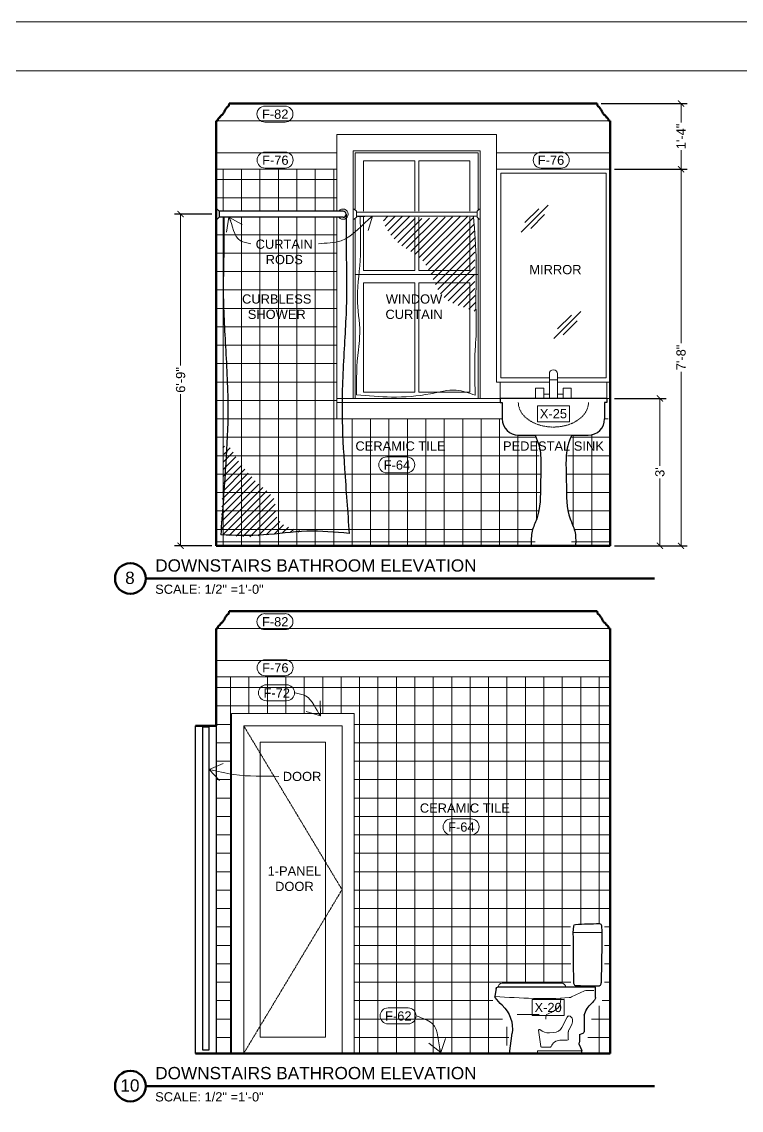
# Model space of a CAD drawing. Header units: inches. Extents: x -4969 to 16721, y 2489 to 24693.
# Drawn here: x 2910.7 to 3086.4, y 3864.6 to 4130.5 of the extents above; entities that cross this region are included whole.
import ezdxf

# ---------------------------------------------------------------- set-up
doc = ezdxf.new("R2010")
doc.units = ezdxf.units.IN
doc.header["$MEASUREMENT"] = 0
doc.linetypes.add('DASHED2', pattern=[0.375, 0.25, -0.125])
doc.layers.get('0').update_dxf_attribs({"lineweight": 5})
doc.layers.add('0-NPLT', color=1, linetype='Continuous', plot=False)
for name, color, linetype, lineweight in [('1', 1, 'Continuous', 9), ('2', 6, 'Continuous', 20), ('3', 3, 'Continuous', 30), ('5', 4, 'Continuous', 50), ('A-DIMSx', 7, 'Continuous', 9), ('A-SYMB', 7, 'Continuous', 20), ('A-TEXTx', 7, 'Continuous', 20), ('TB-11x17', 7, 'Continuous', 100)]:
    doc.layers.add(name, color=color, linetype=linetype, lineweight=lineweight)
doc.styles.get("Standard").update_dxf_attribs({"font": 'Arial.ttf'})
doc.dimstyles.get("Standard").update_dxf_attribs({"dimtxt": 3, "dimasz": 2, "dimexe": 0.03125, "dimexo": 0.0625, "dimgap": 0.03125, "dimtad": 0, "dimtoh": 1, "dimdec": 4, "dimlfac": 0.99985, "dimzin": 0, "dimdsep": 46, "dimlunit": 4, "dimtxsty": 'Standard', "dimblk": 'ARCHTICK', "dimblk1": 'ARCHTICK', "dimblk2": 'ARCHTICK', "dimcen": 0.09, "dimclrt": 256, "dimadec": 0, "dimazin": 0, "dimtfac": 1, "dimtdec": 4, "dimtofl": 0, "dimtmove": 0, "dimatfit": 3, "dimfxl": 1, "dimtolj": 1, "dimtzin": 0, "dimarcsym": 0})
pattern_1 = [(180, (349.831, -286.509), (-9e-16, -4.5), []), (270, (349.831, -286.509), (4.5, -9e-16), [])]

# ---------------------------------------------------------------- blocks, each defined once
blk = doc.blocks.new('CALLOUT - EQUIPMENT')
at = {"layer": 'A-SYMB', "lineweight": 20, "ltscale": 0.1}
for p, q in [((6507.92, 5642.87), (6523.51, 5642.87)), ((6507.92, 5635.08), (6507.92, 5642.87)), ((6523.51, 5635.08), (6523.51, 5642.87)), ((6523.51, 5635.08), (6507.92, 5635.08))]:
    blk.add_line(p, q, dxfattribs=at)
blk = doc.blocks.new('CALLOUT - FINISHES')
at = {"layer": 'A-SYMB', "lineweight": 20, "ltscale": 0.1}
for p, q in [((6510.71, 5650.46), (6520.5, 5650.46)), ((6520.5, 5642.67), (6510.71, 5642.67))]:
    blk.add_line(p, q, dxfattribs=at)
for centre, start, end in [((6510.71, 5646.57), 90, 270), ((6520.5, 5646.57), 270, 90)]:
    blk.add_arc(centre, 3.9, start, end, dxfattribs=at)
blk = doc.blocks.new('_ArchTick')
at = {"color": 0, "linetype": 'ByBlock', "lineweight": 0, "const_width": 0.15}
blk.add_lwpolyline([(-0.5, -0.5), (0.5, 0.5)], dxfattribs=at)
blk = doc.blocks.new('TOILET round bowl toto')
at = {"layer": '1'}
for p, q in [((20654.13, 1777.34), (20647.16, 1777.34)), ((20650.71, 1763.2), (20649.09, 1763.2)), ((20654.59, 1761.59), (20651.37, 1763.06)), ((20657.2, 1761), (20657.2, 1761.3)), ((20657.2, 1761), (20657.2, 1761.3)), ((20654.36, 1756.08), (20654.36, 1755.49)), ((20655.24, 1753.52), (20654.51, 1754.9)), ((20656.92, 1754.15), (20655.65, 1756.68)), ((20662.46, 1757.27), (20667.81, 1757.27)), ((20655.35, 1753.1), (20655.35, 1751.28)), ((20658.97, 1752.89), (20659.96, 1752.81)), ((20662.1, 1749.52), (20662.61, 1753.45)), ((20655.62, 1751), (20657.4, 1751)), ((20652.08, 1748.4), (20662.91, 1748.4)), ((20659.73, 1749.35), (20661.9, 1749.35)), ((20662.91, 1747.81), (20662.91, 1748.4)), ((20662.91, 1748.4), (20662.91, 1747.81))]:
    blk.add_line(p, q, dxfattribs=at)
for centre, radius, start, end in [((20650.71, 1761.63), 1.57, 65.3764, 90), ((20655.25, 1763.02), 1.57, 245.3764, 265.0894), ((20661.18, 1832.06), 70.87, 265.0894, 272.1754), ((20661.14, 1761), 3.94, 180, 211.8055), ((20648.92, 2154.68), 393.73, 272.1754, 273.5444), ((20665.24, 1768.54), 12.16, 232.2156, 247.9255), ((20655.23, 1756.08), 0.866, 90, 180), ((20655.62, 1755.49), 1.26, 180, 207.9977), ((20655.23, 1756.47), 0.472, 26.634, 90), ((20659.01, 1756.47), 1.84, 351.0141, 25.6101), ((20654.44, 1753.1), 0.906, 0, 27.9977), ((20658.97, 1755.17), 2.28, 206.634, 270), ((20659.96, 1756.55), 3.74, 270, 308.5974), ((20662.41, 1753.47), 0.197, 352.6476, 128.5974), ((20655.62, 1751.28), 0.276, 180, 270), ((20657.4, 1748.72), 2.28, 19.4717, 90), ((20659.73, 1749.54), 0.197, 199.4717, 270), ((20661.9, 1749.54), 0.197, 270, 352.6476)]:
    blk.add_arc(centre, radius, start, end, dxfattribs=at)
at = {"layer": '3'}
for p, q in [((20647.25, 1779.06), (20647.16, 1777.45)), ((20654.13, 1777.34), (20654.04, 1778.89)), ((20653.61, 1764.35), (20647.74, 1764.35)), ((20648.69, 1763.95), (20672.67, 1763.95)), ((20648.69, 1761.49), (20648.69, 1763.95)), ((20648.69, 1761.49), (20648.69, 1763.8)), ((20652.34, 1764.35), (20653.61, 1764.35)), ((20672.99, 1763.68), (20673.26, 1761.76)), ((20672.99, 1763.68), (20673.26, 1761.76)), ((20651.45, 1757.13), (20651.45, 1753.13)), ((20652.59, 1752.43), (20651.74, 1752.72)), ((20652.59, 1752.43), (20652.59, 1751.08)), ((20669.72, 1747.81), (20669.05, 1752.71)), ((20652.67, 1749.98), (20652.08, 1748.5)), ((20652.08, 1747.81), (20652.08, 1748.5)), ((20652.08, 1747.81), (20669.72, 1747.81))]:
    blk.add_line(p, q, dxfattribs=at)
at = {"layer": '3', "lineweight": 5, "ltscale": 0.1}
for p, q in [((20655.98, 1763.95), (20655.98, 1763.95)), ((20656.98, 1764.95), (20671.5, 1764.95)), ((20672.5, 1763.95), (20672.5, 1763.95))]:
    blk.add_line(p, q, dxfattribs=at)
at = {"layer": '3'}
for centre, radius, start, end in [((20647.72, 1779.03), 0.472, 89.3484, 176.6926), ((20647.72, 1779.03), 0.472, 89.3484, 176.6926), ((20645.94, 1622.03), 157.49, 87.2155, 89.3484), ((20653.57, 1778.86), 0.472, 3.6597, 87.2155), ((20653.57, 1778.86), 0.472, 3.6597, 87.2155), ((21159, 1778.62), 511.84, 180.1309, 181.4878), ((16172.75, 1813.34), 4481.52, 359.38619, 359.53977), ((20649.89, 1765.39), 2.56, 181.4878, 199.753), ((20647.74, 1764.62), 0.276, 199.753, 270), ((20653.61, 1764.62), 0.276, 270, 340.247), ((20651.46, 1765.39), 2.56, 340.247, 358.5122), ((20649.48, 1761.49), 0.787, 180, 207.6604), ((20649.48, 1761.49), 0.787, 180, 207.6604), ((20651.92, 1762.77), 3.54, 207.6604, 229.9145), ((20651.92, 1762.77), 3.54, 207.6604, 229.9145), ((20663.52, 1768.27), 11.81, 312.6124, 324.9365), ((20672.87, 1761.71), 0.394, 324.9365, 8.0883), ((20672.87, 1761.71), 0.394, 324.9365, 8.0883), ((20646.09, 1755.84), 5.51, 13.5488, 49.9145), ((20646.09, 1755.84), 5.51, 23.9808, 49.9145), ((20676.85, 1753.78), 7.87, 132.6124, 187.7777), ((20651.88, 1753.13), 0.433, 180, 250.974), ((20655.27, 1751.08), 2.68, 180, 195.6989), ((20652.12, 1750.19), 0.591, 338.4646, 15.6989)]:
    blk.add_arc(centre, radius, start, end, dxfattribs=at)
at = {"layer": '3', "lineweight": 5, "ltscale": 0.1}
for centre, start, end in [((20656.98, 1763.95), 90, 180), ((20671.5, 1763.95), 0, 90)]:
    blk.add_arc(centre, 1, start, end, dxfattribs=at)
at = {"layer": '3', "color": 7, "linetype": 'Continuous'}
blk.add_arc((20672.66, 1763.62), 0.329, 10.1783, 88.8468, dxfattribs=at)
blk = doc.blocks.new('BORDER 11X17')
at = {"layer": '0-NPLT', "lineweight": 9, "ltscale": 0.1}
blk.add_lwpolyline([(29864.74, -10461.77), (29048.74, -10461.77), (29048.74, -10989.77), (29864.74, -10989.77), (29864.74, -10461.77)], dxfattribs=at)
blk.add_lwpolyline([(29792.74, -10473.77), (29078.74, -10473.77), (29078.74, -10977.77), (29792.74, -10977.77)], close=True, dxfattribs=at)
blk = doc.blocks.new('*D754')
at = {"layer": 'A-DIMSx', "color": 0, "lineweight": -2, "ltscale": 0.1, "transparency": 16777216}
for p, q in [((3055.37, 4094.5), (3073.16, 4094.5)), ((3055.37, 4002.5), (3073.16, 4002.5))]:
    blk.add_line(p, q, dxfattribs=at)
at = {"layer": 'A-DIMSx', "color": 0, "lineweight": 5, "ltscale": 0.1, "transparency": 16777216}
for p, q in [((3071.66, 4094.5), (3071.66, 4051.98)), ((3071.66, 4002.5), (3071.66, 4045.02))]:
    blk.add_line(p, q, dxfattribs=at)
at = {"layer": 'Defpoints', "color": 0, "ltscale": 0.1, "transparency": 16777216}
for p in [(3054.37, 4094.5), (3054.37, 4002.5), (3071.66, 4002.5)]:
    blk.add_point(p, dxfattribs=at)
at = {"layer": 'A-DIMSx', "color": 0, "lineweight": 5, "ltscale": 0.1, "transparency": 16777216, "xscale": 1.5, "yscale": 1.5, "zscale": 1.5}
for p, rotation in [((3071.66, 4094.5), 90), ((3071.66, 4002.5), 270)]:
    blk.add_blockref('_ArchTick', p, dxfattribs=dict(at, rotation=rotation))
at = {"layer": 'A-DIMSx', "ltscale": 0.1, "transparency": 16777216, "insert": (3071.66, 4048.5), "char_height": 2.25, "attachment_point": 5, "rotation": 90}
blk.add_mtext('\\A1;7\'-8"', dxfattribs=at)
blk = doc.blocks.new('*D753')
at = {"layer": 'A-DIMSx', "color": 0, "lineweight": -2, "ltscale": 0.1, "transparency": 16777216}
for p, q in [((3055.37, 4038.5), (3068, 4038.5)), ((3058.5, 4002.5), (3068, 4002.5))]:
    blk.add_line(p, q, dxfattribs=at)
at = {"layer": 'A-DIMSx', "color": 0, "lineweight": 5, "ltscale": 0.1, "transparency": 16777216}
for p, q in [((3066.5, 4038.5), (3066.5, 4022.04)), ((3066.5, 4002.5), (3066.5, 4018.97))]:
    blk.add_line(p, q, dxfattribs=at)
at = {"layer": 'Defpoints', "color": 0, "ltscale": 0.1, "transparency": 16777216}
for p in [(3054.37, 4038.5), (3057.5, 4002.5), (3066.5, 4002.5)]:
    blk.add_point(p, dxfattribs=at)
at = {"layer": 'A-DIMSx', "color": 0, "lineweight": 5, "ltscale": 0.1, "transparency": 16777216, "xscale": 1.5, "yscale": 1.5, "zscale": 1.5}
for p, rotation in [((3066.5, 4038.5), 90), ((3066.5, 4002.5), 270)]:
    blk.add_blockref('_ArchTick', p, dxfattribs=dict(at, rotation=rotation))
at = {"layer": 'A-DIMSx', "ltscale": 0.1, "transparency": 16777216, "insert": (3066.5, 4020.5), "char_height": 2.25, "attachment_point": 5, "rotation": 90}
blk.add_mtext("\\A1;3'", dxfattribs=at)
blk = doc.blocks.new('*D755')
at = {"layer": 'A-DIMSx', "color": 0, "lineweight": -2, "ltscale": 0.25, "transparency": 16777216}
for p, q in [((3052.18, 4110.5), (3073.16, 4110.5)), ((3055.37, 4094.5), (3073.16, 4094.5))]:
    blk.add_line(p, q, dxfattribs=at)
at = {"layer": 'A-DIMSx', "color": 0, "lineweight": 5, "ltscale": 0.25, "transparency": 16777216}
for p, q in [((3071.66, 4110.5), (3071.66, 4105.89)), ((3071.66, 4094.5), (3071.66, 4099.12))]:
    blk.add_line(p, q, dxfattribs=at)
at = {"layer": 'Defpoints', "color": 0, "ltscale": 0.25, "transparency": 16777216}
for p in [(3051.18, 4110.5), (3071.66, 4110.5), (3054.37, 4094.5)]:
    blk.add_point(p, dxfattribs=at)
at = {"layer": 'A-DIMSx', "color": 0, "lineweight": 5, "ltscale": 0.25, "transparency": 16777216, "xscale": 1.5, "yscale": 1.5, "zscale": 1.5}
for p, rotation in [((3071.66, 4110.5), 90), ((3071.66, 4094.5), 270)]:
    blk.add_blockref('_ArchTick', p, dxfattribs=dict(at, rotation=rotation))
at = {"layer": 'A-DIMSx', "ltscale": 0.25, "transparency": 16777216, "insert": (3071.66, 4102.5), "char_height": 2.25, "attachment_point": 5, "rotation": 90}
blk.add_mtext('\\A1;1\'-4"', dxfattribs=at)
blk = doc.blocks.new('*D880')
at = {"layer": 'A-DIMSx', "color": 0, "lineweight": -2, "ltscale": 0.1, "transparency": 16777216}
for p, q in [((2957.12, 4083.5), (2947.96, 4083.5)), ((2957.12, 4002.5), (2947.96, 4002.5))]:
    blk.add_line(p, q, dxfattribs=at)
at = {"layer": 'A-DIMSx', "color": 0, "lineweight": 5, "ltscale": 0.1, "transparency": 16777216}
for p, q in [((2949.46, 4083.5), (2949.46, 4046.5)), ((2949.46, 4002.5), (2949.46, 4039.51))]:
    blk.add_line(p, q, dxfattribs=at)
at = {"layer": 'Defpoints', "color": 0, "ltscale": 0.1, "transparency": 16777216}
for p in [(2949.46, 4083.5), (2958.12, 4083.5), (2958.12, 4002.5)]:
    blk.add_point(p, dxfattribs=at)
at = {"layer": 'A-DIMSx', "color": 0, "lineweight": 5, "ltscale": 0.1, "transparency": 16777216, "xscale": 1.5, "yscale": 1.5, "zscale": 1.5}
for p, rotation in [((2949.46, 4083.5), 90), ((2949.46, 4002.5), 270)]:
    blk.add_blockref('_ArchTick', p, dxfattribs=dict(at, rotation=rotation))
at = {"layer": 'A-DIMSx', "ltscale": 0.1, "transparency": 16777216, "insert": (2949.46, 4043), "char_height": 2.25, "attachment_point": 5, "rotation": 90}
blk.add_mtext('\\A1;6\'-9"', dxfattribs=at)

msp = doc.modelspace()

# ---------------------------------------------------------------- hatches: boundary and pattern name
at = {"layer": '1', "ltscale": 0.25}
h = msp.add_hatch(dxfattribs=at)
h.set_pattern_fill('ANSI37', color=256, scale=36, angle=135, style=0)
h.set_pattern_definition(pattern_1)
h.paths.add_polyline_path([(2987.6216206, 4084.2508975), (2987.6216157, 4094.5008975), (2958.1215994, 4094.5008988), (2958.1215963, 4084.2508975)])
h = msp.add_hatch(dxfattribs=at)
h.set_pattern_fill('ANSI37', color=256, scale=36, angle=135, style=0)
h.set_pattern_definition(pattern_1)
edge = h.paths.add_edge_path()
edge.add_arc((3048.9965876, 4033.5008975), 4, 315.717106625, 359.98677766)
edge.add_line((3052.9965875, 4033.4999744), (3054.3715963, 4033.4905269))
edge.add_line((3054.3715963, 4033.4905269), (3054.3715963, 4002.5008975))
edge.add_line((3054.3715963, 4002.5008975), (2958.1215963, 4002.5008975))
edge.add_line((2958.1215963, 4002.5008975), (2958.1215963, 4082.7508975))
edge.add_line((2958.1215963, 4082.7508975), (2987.6216217, 4082.7508975))
edge.add_line((2987.6216217, 4082.7508975), (2987.6216559, 4036.6725382))
edge.add_line((2987.6216559, 4036.6725382), (2987.6216559, 4033.4905269))
edge.add_line((2987.6216559, 4033.4905269), (3027.9965876, 4033.5008975))
edge.add_line((3027.9965876, 4033.5008975), (3027.7865784, 4030.5306759))
edge.add_line((3027.7865784, 4030.5306759), (3029.3715963, 4029.5008975))
edge.add_line((3029.3715963, 4029.5008975), (3036.0318082, 4029.5008975))
edge.add_line((3036.0318082, 4029.5008975), (3037.3771022, 4022.8778034))
edge.add_line((3037.3771022, 4022.8778034), (3037.3771022, 4015.1838762))
edge.add_line((3037.3771022, 4015.1838762), (3036.8498905, 4010.6011989))
edge.add_line((3036.8498905, 4010.6011989), (3035.3783243, 4006.3565804))
edge.add_line((3035.3783243, 4006.3565804), (3035.0796575, 4002.5008975))
edge.add_line((3035.0796575, 4002.5008975), (3045.9135177, 4002.5008975))
edge.add_line((3045.9135177, 4002.5008975), (3045.6255455, 4006.3194508))
edge.add_line((3045.6255455, 4006.3194508), (3044.0699295, 4010.9542957))
edge.add_line((3044.0699295, 4010.9542957), (3043.6746112, 4015.5942))
edge.add_line((3043.6746112, 4015.5942), (3043.5624004, 4022.8425904))
edge.add_line((3043.5624004, 4022.8425904), (3044.961367, 4029.5008975))
edge.add_line((3044.961367, 4029.5008975), (3048.3715963, 4029.5008975))
edge.add_line((3048.3715963, 4029.5008975), (3051.4767985, 4029.6395315))
edge.add_line((3051.4767985, 4029.6395315), (3051.8601925, 4030.7080912))
h = msp.add_hatch(dxfattribs=at)
h.set_pattern_fill('ANSI31', color=256, scale=10, style=0)
h.set_pattern_definition([(45, (-14.836, 0.3416), (-0.88388348, 0.88388348), [])])
edge = h.paths.add_edge_path()
edge.add_arc((3192.7680966, 4070.150637), 171.4926449, 177.907653143, 183.504953096, ccw=False)
edge.add_line((3021.3897894, 4076.4118722), (3020.9017375, 4083.0784265))
edge.add_spline(control_points=[(3020.9017375, 4083.0784265), (3018.4176889, 4082.9872726), (3012.9300515, 4082.7858998), (3008.1372897, 4082.3958809), (3007.4007968, 4082.3234576), (3005.2246917, 4083.0008975), (2999.9367166, 4083.0008975)], knot_values=[0, 0, 0, 0, 7.4573924002, 13.8279910574, 16.4745021806, 16.6638223602, 16.6638223602, 16.6638223602, 16.6638223602], degree=3, periodic=0)
edge.add_spline(control_points=[(2999.1064335, 4082.7450447), (2998.3200042, 4082.0406899), (3002.0158917, 4075.253581), (3009.3254851, 4073.452512), (3012.843452, 4061.6414175), (3017.3475745, 4061.368055), (3021.5962258, 4059.666464)], knot_values=[-21.3338834232, -21.3338834232, -21.3338834232, -21.3338834232, -15.3758070834, -9.8386028234, -6.0580143811, 0, 0, 0, 0], degree=3, periodic=0)
h = msp.add_hatch(dxfattribs=at)
h.set_pattern_fill('ANSI31', color=256, scale=10, style=0)
h.set_pattern_definition([(45, (-33.1377, -34.2528), (-0.88388348, 0.88388348), [])])
edge = h.paths.add_edge_path()
edge.add_arc((2998.0200557, 3743.9791339), 262.6345676, 93.941594173, 97.021634661)
edge.add_line((2965.914525, 4004.643959), (2959.2479707, 4005.1320108))
edge.add_spline(control_points=[(2959.2479707, 4005.1320108), (2959.3391246, 4007.6160595), (2959.5404974, 4013.1036968), (2959.9305163, 4017.8964587), (2960.0029396, 4027.8647113), (2960.0479892, 4025.4005185), (2960.6016694, 4024.4607988)], knot_values=[0, 0, 0, 0, 7.4573924002, 13.8279910574, 16.4745021806, 16.6638223602, 16.6638223602, 16.6638223602, 16.6638223602], degree=3, periodic=0)
edge.add_spline(control_points=[(2959.5813525, 4026.9273149), (2962.4921809, 4026.471221), (2961.1060212, 4025.7555975), (2968.8738852, 4016.7082632), (2974.188553, 4013.5904551), (2971.0328119, 4007.2409381), (2979.9666745, 4005.9924762)], knot_values=[-21.3338834232, -21.3338834232, -21.3338834232, -21.3338834232, -15.3758070834, -9.8386028234, -6.0580143811, 0, 0, 0, 0], degree=3, periodic=0)
h = msp.add_hatch(dxfattribs=at)
h.set_pattern_fill('ANSI37', color=256, scale=36, angle=135, style=0)
h.set_pattern_definition([(180, (212.15, -410.6224), (-9e-16, -4.5), []), (270, (212.15, -410.6224), (4.5, -9e-16), [])])
h.paths.add_polyline_path([(3054.3715964, 3970.5008945), (2958.1215964, 3970.5008988), (2958.1215963, 3956.5593025), (2958.1215963, 3878.5008975), (2961.8715963, 3878.5008975), (2961.8715963, 3961.5008975), (2991.8715963, 3961.5008975), (2991.8715963, 3878.5008975), (3028.7374177, 3878.5008975), (3029.865256, 3883.7923562), (3025.5770218, 3891.0254098), (3026.9673792, 3895.64365), (3044.7078493, 3895.64365), (3044.6990049, 3910.1351566), (3052.9438917, 3910.1351566), (3052.9527362, 3892.3793134), (3048.9337418, 3885.4182111), (3048.9337418, 3881.9632277), (3047.4857645, 3878.5008975), (3054.3715963, 3878.5008975)])

# ---------------------------------------------------------------- linework, layer by layer
for p, q in [((3054.3715963, 4106.3298313), (2958.1215963, 4106.3298313)), ((3032.6222447, 4079.1106414), (3039.2189695, 4085.7073662)), ((3033.5270569, 4081.4296672), (3036.8999438, 4084.8025541)), ((3034.9412705, 4080.0154536), (3038.3141574, 4083.3883405)), ((3040.5901921, 4053.1591059), (3047.1869169, 4059.7558307)), ((3041.4950043, 4055.4781317), (3044.8678912, 4058.8510186)), ((3042.9092179, 4054.0639181), (3046.2821048, 4057.436805)), ((3026.6215382, 4042.5008942), (3039.4965876, 4042.5008942)), ((3041.4965876, 4042.5008942), (3054.3715963, 4042.5008942)), ((3053.4965876, 4038.5008975), (3053.4965876, 4042.5008942)), ((3053.4965876, 4038.5008975), (3054.3715963, 4038.5008975)), ((2958.1215963, 4003.5008975), (3036.0618337, 4003.5008975)), ((3044.9313416, 4003.5008975), (3054.3715963, 4003.5008975)), ((3054.3715963, 3982.3298313), (2958.1215963, 3982.3298313))]:
    msp.add_line(p, q, dxfattribs=at)
at = {"layer": '1'}
for p, q in [((3026.6215865, 4102.9908384), (2987.6216061, 4103.0005606)), ((2987.6216061, 4103.0005606), (2987.6216206, 4084.2508975)), ((3026.6215865, 4102.9908384), (3026.6215382, 4042.5008942)), ((3022.6215963, 4098.9965931), (2991.6215963, 4098.9948408)), ((2991.6215963, 4098.9948408), (2991.6215963, 4038.5008922)), ((3022.6215963, 4098.9965931), (3022.6215963, 4038.5008922)), ((3006.6215963, 4096.4957307), (2994.1215963, 4096.4957307)), ((2994.1215963, 4084.2508975), (2994.1215963, 4096.4957307)), ((3006.6215963, 4084.2508975), (3006.6215963, 4096.4957307)), ((3007.6215963, 4096.4957307), (3020.1215963, 4096.4957307)), ((3007.6215963, 4084.2508975), (3007.6215963, 4096.4957307)), ((3020.1215963, 4084.2508975), (3020.1215963, 4096.4957307)), ((2987.6216188, 4094.5008975), (2958.1215963, 4094.5008988)), ((3026.6215753, 4094.5008975), (3054.3715963, 4094.5008988)), ((2987.6216217, 4082.7508975), (2987.6216559, 4038.5008971)), ((2994.1215963, 4069.7457307), (2994.1215963, 4082.7508975)), ((3006.6215963, 4069.7457307), (3006.6215963, 4082.7508975)), ((3007.6215963, 4069.7457307), (3007.6215963, 4082.7508975)), ((3020.1215963, 4069.7457307), (3020.1215963, 4082.7508975)), ((3022.1215963, 4068.7467324), (2992.1215544, 4068.745063)), ((2994.1215963, 4069.7457307), (3006.6215963, 4069.7457307)), ((3020.1215963, 4069.7457307), (3007.6215963, 4069.7457307)), ((2994.1215963, 4039.9957307), (2994.1215963, 4066.7457307)), ((3006.6215963, 4066.7457307), (2994.1215963, 4066.7457307)), ((3006.6215963, 4039.9957307), (3006.6215963, 4066.7457307)), ((3007.6215963, 4066.7457307), (3020.1215963, 4066.7457307)), ((3007.6215963, 4039.9957307), (3007.6215963, 4066.7457307)), ((3020.1215963, 4039.9957307), (3020.1215963, 4066.7457307)), ((2994.1215963, 4039.9957307), (3006.6215963, 4039.9957307)), ((3020.1215963, 4039.9957307), (3007.6215963, 4039.9957307)), ((2987.6216559, 4038.5008971), (2987.6216559, 4033.4905269)), ((2987.6216559, 4037.5008975), (3027.4965876, 4037.5008975)), ((3027.9966011, 4033.4905269), (2987.6216559, 4033.4905269)), ((3054.3715963, 3970.5008945), (2958.1215963, 3970.5008988)), ((2961.8715963, 3961.5008975), (2991.8715963, 3961.5008975)), ((2961.8715963, 3878.5008975), (2961.8715963, 3961.5008975)), ((2991.8715963, 3878.5008975), (2991.8715963, 3961.5008975))]:
    msp.add_line(p, q, dxfattribs=at)
at = {"layer": '1', "linetype": 'DASHED2', "ltscale": 0.25}
for p, q in [((2988.8715963, 3918.5008975), (2964.8715963, 3958.5008975)), ((2964.8715963, 3878.5008975), (2988.8715963, 3918.5008975))]:
    msp.add_line(p, q, dxfattribs=at)
at = {"layer": '1', "ltscale": 0.25}
for points in [[(3039.4965876, 4043.5009093), (3027.6215358, 4043.5009188), (3027.6215789, 4093.5008975), (3053.3715963, 4093.5008975), (3053.3715963, 4043.5008905), (3041.4965876, 4043.5009)], [(3027.4965876, 4038.5008942), (3027.4965876, 4042.5008942)], [(3039.4965876, 4039.5009098), (3038.147741, 4039.5009109)], [(3042.8454342, 4039.5009072), (3041.4965876, 4039.5009082)]]:
    msp.add_lwpolyline(points, dxfattribs=at)
msp.add_lwpolyline([(2968.8715963, 3954.5008975), (2968.8715963, 3882.5008975), (2984.8715963, 3882.5008975), (2984.8715963, 3954.5008975)], close=True, dxfattribs=at)
at = {"layer": '1', "linetype": 'DASHED2', "ltscale": 0.25, "extrusion": (0, 0, -1)}
msp.add_ellipse((3040.4870879, 4037.5008975), major_axis=(8.5662936, 0), ratio=0.7004196088, start_param=0, end_param=3.1415926536, dxfattribs=at)
at = {"layer": '1'}
for points, knots in [([(2993.3046636, 4083.0008975), (2993.4037034, 4079.3820466), (2993.5966093, 4072.3333864), (2992.1327942, 4062.4966632), (2993.5324786, 4055.2171976), (2992.4414174, 4047.7543236), (2992.4101242, 4043.0554279), (2992.3856791, 4039.3848225)], [0, 0, 0, 0, 10.8502331873, 21.1336720077, 29.5942789085, 32.6756165009, 43.674820479, 43.674820479, 43.674820479, 43.674820479]), ([(3020.938529, 4083.0008975), (3021.2673194, 4079.2545936), (3021.8842103, 4072.2256144), (3021.4013384, 4062.4650302), (3021.7875904, 4055.3283625), (3021.1332827, 4047.810844), (3021.2809737, 4042.9802551), (3021.3941577, 4039.2783051)], [0, 0, 0, 0, 11.2669407015, 21.1395272436, 29.2740746008, 32.6568877792, 43.752559588, 43.752559588, 43.752559588, 43.752559588]), ([(2992.3856791, 4039.3848225), (2995.2541508, 4039.1333122), (3001.2922961, 4038.603882), (3009.424267, 4039.1316593), (3016.2957645, 4041.1394917), (3019.8631483, 4039.8372055), (3021.3941577, 4039.2783051)], [0, 0, 0, 0, 8.6189978471, 18.1430277172, 24.5024399228, 29.2836433148, 29.2836433148, 29.2836433148, 29.2836433148])]:
    msp.add_open_spline(points, degree=3, knots=knots, dxfattribs=at)
at = {"layer": '2'}
for p, q in [((2987.6216188, 4098.5008975), (2958.1215963, 4098.5008988)), ((3022.1215963, 4098.4965648), (2992.1215963, 4098.494869)), ((2992.1215963, 4098.494873), (2992.1215963, 4084.5061779)), ((3022.1215963, 4098.4965648), (3022.1215963, 4084.5061779)), ((3026.6215784, 4098.5008975), (3054.3715963, 4098.5008988)), ((2992.1215963, 4082.5110192), (2992.1215963, 4038.5008922)), ((3021.8715417, 4084.0008975), (2992.3716509, 4084.0008975)), ((3021.8715417, 4083.0008975), (2992.3716509, 4083.0008975)), ((3022.1215963, 4082.5110192), (3022.1215963, 4038.5008922)), ((2992.1215963, 4038.5008922), (3022.1215963, 4038.5008922)), ((3054.3715963, 3974.5008945), (2958.1215963, 3974.5008988)), ((2964.8715963, 3878.5008975), (2964.8715963, 3958.5008975)), ((2964.8715963, 3958.5008975), (2988.8715963, 3958.5008975)), ((2988.8715963, 3958.5008975), (2988.8715963, 3878.5008975))]:
    msp.add_line(p, q, dxfattribs=at)
at = {"layer": '2', "ltscale": 0.25}
for p, q in [((3039.4965876, 4044.5008975), (3039.4965876, 4042.5008975)), ((3041.4965876, 4044.5008975), (3041.4965876, 4042.5008975)), ((3039.4965876, 4043.0008975), (3041.4965876, 4043.0008975)), ((3039.4965876, 4038.5008975), (3039.4965876, 4042.5008975)), ((3041.4965876, 4038.5008975), (3041.4965876, 4042.5008975)), ((3036.147741, 4038.5008975), (3036.147741, 4041.0008975)), ((3036.147741, 4041.0008975), (3038.147741, 4041.0008975)), ((3038.147741, 4038.5008975), (3038.147741, 4041.0008975)), ((3042.8454342, 4038.5008975), (3042.8454342, 4041.0008975)), ((3042.8454342, 4041.0008975), (3044.8454342, 4041.0008975)), ((3044.8454342, 4038.5008975), (3044.8454342, 4041.0008975))]:
    msp.add_line(p, q, dxfattribs=at)
at = {"layer": '2', "ltscale": 0.1}
for p, q in [((2992.1215963, 4038.5008922), (2987.6216559, 4038.5008961)), ((3022.1215963, 4038.5008922), (3027.4965876, 4038.5008969)), ((3036.0318082, 4029.5008975), (3044.961367, 4029.5008975))]:
    msp.add_line(p, q, dxfattribs=at)
at = {"layer": '2'}
for points in [[(2991.6216509, 4084.7561233), (2991.8716509, 4084.7561233), (2992.3716509, 4084.2561233), (2992.3716509, 4082.7508975), (2991.8559725, 4082.2562053), (2991.6215963, 4082.2562053)], [(3022.6215417, 4084.7561233), (3022.3715417, 4084.7561233), (3021.8715417, 4084.2561233), (3021.8715417, 4082.7508975), (3022.3872201, 4082.2562053), (3022.6215963, 4082.2562053)]]:
    msp.add_lwpolyline(points, dxfattribs=at)
msp.add_arc((2989.1215963, 4083.5008975), 1.25, 216.869897646, 143.130102354, dxfattribs=at)
at = {"layer": '2', "ltscale": 0.25}
msp.add_arc((3040.4965876, 4044.5008975), 1, 0, 180, dxfattribs=at)
at = {"layer": '3'}
for p, q in [((2989.1215963, 4084.2508975), (2958.8715963, 4084.2508975)), ((2989.1215963, 4082.7508975), (2958.8715963, 4082.7508975)), ((2953.1215963, 3878.5008975), (2953.1215963, 3958.5008975)), ((2958.1215963, 3958.5008975), (2958.1215963, 3878.5008975))]:
    msp.add_line(p, q, dxfattribs=at)
at = {"layer": '3', "ltscale": 0.1}
for p, q in [((3053.4965876, 4038.5008975), (3027.4965876, 4038.5008942)), ((3027.4965876, 4038.5008975), (3027.4965876, 4037.5008975)), ((3027.4965876, 4037.5008975), (3027.9965876, 4037.5008975)), ((3027.9965876, 4037.5008975), (3027.9965876, 4033.5008975)), ((3052.9965876, 4037.5008975), (3052.9965876, 4033.5008975)), ((3053.4965876, 4037.5008975), (3052.9965876, 4037.5008975)), ((3053.4965876, 4038.5008975), (3053.4965876, 4037.5008975)), ((3031.9965876, 4029.5008975), (3036.0318082, 4029.5008975)), ((3044.961367, 4029.5008975), (3048.9965876, 4029.5008975))]:
    msp.add_line(p, q, dxfattribs=at)
at = {"layer": '3'}
for points in [[(2958.1215963, 4084.7561233), (2958.3715963, 4084.7561233), (2958.8715963, 4084.2561233), (2958.8715963, 4082.7508975), (2958.3559179, 4082.2562053), (2958.1215417, 4082.2562053)], [(2954.8715963, 3958.2508975), (2956.3715963, 3958.2508975), (2956.3715963, 3879.2508975), (2954.8715963, 3879.2508975), (2954.8715963, 3958.2508975)]]:
    msp.add_lwpolyline(points, dxfattribs=at)
msp.add_arc((2989.1215963, 4083.5008975), 0.75, 270, 90, dxfattribs=at)
at = {"layer": '3', "ltscale": 0.1}
for centre, start, end in [((3031.9965876, 4033.5008975), 180, 270), ((3048.9965876, 4033.5008975), 270, 0)]:
    msp.add_arc(centre, 4, start, end, dxfattribs=at)
at = {"layer": '3'}
for points, knots in [([(2960.000373, 4082.7508975), (2960.017505, 4080.0220937), (2960.0494121, 4074.192013), (2959.6893971, 4063.3493594), (2960.5100583, 4049.9316322), (2961.2651802, 4035.1436993), (2960.3515441, 4020.099377), (2959.6358523, 4010.3927082), (2959.2479707, 4005.1320108)], [0.3811192014, 0.3811192014, 0.3811192014, 0.3811192014, 8.5676550325, 17.8715929508, 32.9064648469, 48.8702645988, 62.2472514777, 78.0755765153, 78.0755765153, 78.0755765153, 78.0755765153]), ([(2989.8715963, 4083.5008975), (2989.8535597, 4080.6450561), (2989.8159364, 4074.6879496), (2990.1801699, 4063.718246), (2989.3595088, 4050.3005189), (2988.6043869, 4035.5125859), (2989.518023, 4020.4682636), (2990.2337147, 4010.7615948), (2990.6215963, 4005.5008975)], [0, 0, 0, 0, 8.5676550325, 17.8715929508, 32.9064648469, 48.8702645988, 62.2472514777, 78.0755765153, 78.0755765153, 78.0755765153, 78.0755765153]), ([(2990.6215963, 4005.5008975), (2987.1691801, 4005.8270477), (2980.1828685, 4006.4870454), (2969.7671502, 4004.7955889), (2962.7377083, 4005.0204029), (2959.2479707, 4005.1320108)], [0, 0, 0, 0, 10.3625176134, 20.9695974563, 31.4269469204, 31.4269469204, 31.4269469204, 31.4269469204])]:
    msp.add_open_spline(points, degree=3, knots=knots, dxfattribs=at)
at = {"layer": '3', "ltscale": 0.1}
for points in [[(3036.0318082, 4029.5008975), (3036.389754, 4028.6426974), (3037.3613159, 4026.3133101), (3037.4855925, 4022.1681814), (3037.2655987, 4016.2547684), (3037.3852472, 4010.6339655), (3034.9945119, 4006.0105077), (3035.0500076, 4003.7230325), (3035.0796575, 4002.5008975)], [(3044.961367, 4029.5008975), (3044.6034212, 4028.6426974), (3043.6318593, 4026.3133101), (3043.5075827, 4022.1681814), (3043.7275765, 4016.2547684), (3043.607928, 4010.6339655), (3045.9986633, 4006.0105077), (3045.9431676, 4003.7230325), (3045.9135177, 4002.5008975)]]:
    msp.add_open_spline(points, degree=3, knots=[0, 0, 0, 0, 2.7745767282, 7.5309530049, 12.1905797245, 20.7014388235, 23.8432877806, 27.4475483316, 27.4475483316, 27.4475483316, 27.4475483316], dxfattribs=at)
at = {"layer": '5'}
for p, q in [((2961.256855, 4109.9451077), (2961.3098099, 4110.5008975)), ((3051.1833827, 4110.5008975), (2961.3098099, 4110.5008975)), ((3051.2363376, 4109.9451077), (3051.1833827, 4110.5008975)), ((2958.1215963, 4002.5008975), (2958.1215963, 4106.3298313)), ((2958.1215963, 4106.3298313), (2958.4931141, 4106.3298313)), ((2959.1283707, 4107.1587102), (2959.1283707, 4107.4316501)), ((3053.3648219, 4107.1587102), (3053.3648219, 4107.4316501)), ((3054.3715963, 4106.3298313), (3054.0000785, 4106.3298313)), ((3054.3715963, 4002.5008975), (3054.3715963, 4106.3298313)), ((2958.1215963, 4002.5008975), (3054.3715963, 4002.5008975)), ((2961.256855, 3985.9451077), (2961.3098099, 3986.5008975)), ((3051.1833827, 3986.5008975), (2961.3098099, 3986.5008975)), ((3051.2363376, 3985.9451077), (3051.1833827, 3986.5008975)), ((2959.1283707, 3983.1587102), (2959.1283707, 3983.4316501)), ((3053.3648219, 3983.1587102), (3053.3648219, 3983.4316501)), ((2958.1215963, 3982.3298313), (2958.4931141, 3982.3298313)), ((2958.1215963, 3958.5008975), (2958.1215963, 3982.3298313)), ((3054.3715963, 3982.3298313), (3054.0000785, 3982.3298313)), ((3054.3715963, 3878.5008975), (3054.3715963, 3982.3298313)), ((2958.1215963, 3958.5008975), (2953.1215963, 3958.5008975)), ((2953.1215963, 3878.5008975), (3054.3715963, 3878.5008975))]:
    msp.add_line(p, q, dxfattribs=at)
at = {"layer": '5', "ltscale": 0.1}
for p, q in [((2940.8688177, 3994.5008975), (3065.2096964, 3994.5008975)), ((2940.8688177, 3870.5008975), (3065.2096964, 3870.5008975))]:
    msp.add_line(p, q, dxfattribs=at)
for centre in [(2937.1870956, 3994.5008975), (2937.1870956, 3870.5008975)]:
    msp.add_circle(centre, 3.75, dxfattribs=at)
at = {"layer": '5'}
for points, knots in [([(2959.1283707, 4107.4316501), (2959.2570966, 4107.5142503), (2959.3892107, 4107.6017453), (2959.5783614, 4107.7604138), (2959.7556413, 4107.9622107), (2959.9072876, 4108.192284), (2960.0619096, 4108.4358572), (2960.2152188, 4108.6939245), (2960.3624195, 4108.9500785), (2960.4948708, 4109.1916752), (2960.6214609, 4109.3987031), (2960.7537389, 4109.56849), (2960.8982715, 4109.7078244), (2961.0568544, 4109.8248122), (2961.1698359, 4109.8935406), (2961.256855, 4109.9451077)], [0.02252924258, 0.02252924258, 0.02252924258, 0.02252924258, 0.0848948356, 0.16525381449, 0.24407818869, 0.32590546439, 0.41317453746, 0.50401511078, 0.5962486035, 0.67928693936, 0.75221584643, 0.81459891015, 0.872600463, 0.93247186799, 0.99170471556, 0.99170471556, 0.99170471556, 0.99170471556]), ([(3053.3648219, 4107.4316501), (3053.236096, 4107.5142503), (3053.1039819, 4107.6017453), (3052.9148312, 4107.7604138), (3052.7375513, 4107.9622107), (3052.585905, 4108.192284), (3052.431283, 4108.4358572), (3052.2779738, 4108.6939245), (3052.1307731, 4108.9500785), (3051.9983218, 4109.1916752), (3051.8717317, 4109.3987031), (3051.7394537, 4109.56849), (3051.5949211, 4109.7078244), (3051.4363382, 4109.8248122), (3051.3233567, 4109.8935406), (3051.2363376, 4109.9451077)], [0.02252924258, 0.02252924258, 0.02252924258, 0.02252924258, 0.0848948356, 0.16525381449, 0.24407818869, 0.32590546439, 0.41317453746, 0.50401511078, 0.5962486035, 0.67928693936, 0.75221584643, 0.81459891015, 0.872600463, 0.93247186799, 0.99170471556, 0.99170471556, 0.99170471556, 0.99170471556]), ([(2958.4931141, 4106.3298313), (2958.5083067, 4106.4496415), (2958.5267449, 4106.571332), (2958.5953525, 4106.7472677), (2958.6995989, 4106.897522), (2958.8245117, 4107.0102629), (2958.9433991, 4107.0844878), (2959.0250697, 4107.1188529), (2959.1283707, 4107.1587102)], [0.04595771603, 0.04595771603, 0.04595771603, 0.04595771603, 0.20058811132, 0.3838219169, 0.55899294445, 0.69798130682, 0.84352384316, 0.94144460866, 0.94144460866, 0.94144460866, 0.94144460866]), ([(3054.0000785, 4106.3298313), (3053.9848859, 4106.4496415), (3053.9664477, 4106.571332), (3053.8978401, 4106.7472677), (3053.7935937, 4106.897522), (3053.6686809, 4107.0102629), (3053.5497935, 4107.0844878), (3053.4681229, 4107.1188529), (3053.3648219, 4107.1587102)], [0.04595771603, 0.04595771603, 0.04595771603, 0.04595771603, 0.20058811132, 0.3838219169, 0.55899294445, 0.69798130682, 0.84352384316, 0.94144460866, 0.94144460866, 0.94144460866, 0.94144460866]), ([(2959.1283707, 3983.4316501), (2959.2570966, 3983.5142503), (2959.3892107, 3983.6017453), (2959.5783614, 3983.7604138), (2959.7556413, 3983.9622107), (2959.9072876, 3984.192284), (2960.0619096, 3984.4358572), (2960.2152188, 3984.6939245), (2960.3624195, 3984.9500785), (2960.4948708, 3985.1916752), (2960.6214609, 3985.3987031), (2960.7537389, 3985.56849), (2960.8982715, 3985.7078244), (2961.0568544, 3985.8248122), (2961.1698359, 3985.8935406), (2961.256855, 3985.9451077)], [0.02252924258, 0.02252924258, 0.02252924258, 0.02252924258, 0.0848948356, 0.16525381449, 0.24407818869, 0.32590546439, 0.41317453746, 0.50401511078, 0.5962486035, 0.67928693936, 0.75221584643, 0.81459891015, 0.872600463, 0.93247186799, 0.99170471556, 0.99170471556, 0.99170471556, 0.99170471556]), ([(3053.3648219, 3983.4316501), (3053.236096, 3983.5142503), (3053.1039819, 3983.6017453), (3052.9148312, 3983.7604138), (3052.7375513, 3983.9622107), (3052.585905, 3984.192284), (3052.431283, 3984.4358572), (3052.2779738, 3984.6939245), (3052.1307731, 3984.9500785), (3051.9983218, 3985.1916752), (3051.8717317, 3985.3987031), (3051.7394537, 3985.56849), (3051.5949211, 3985.7078244), (3051.4363382, 3985.8248122), (3051.3233567, 3985.8935406), (3051.2363376, 3985.9451077)], [0.02252924258, 0.02252924258, 0.02252924258, 0.02252924258, 0.0848948356, 0.16525381449, 0.24407818869, 0.32590546439, 0.41317453746, 0.50401511078, 0.5962486035, 0.67928693936, 0.75221584643, 0.81459891015, 0.872600463, 0.93247186799, 0.99170471556, 0.99170471556, 0.99170471556, 0.99170471556]), ([(2958.4931141, 3982.3298313), (2958.5083067, 3982.4496415), (2958.5267449, 3982.571332), (2958.5953525, 3982.7472677), (2958.6995989, 3982.897522), (2958.8245117, 3983.0102629), (2958.9433991, 3983.0844878), (2959.0250697, 3983.1188529), (2959.1283707, 3983.1587102)], [0.04595771603, 0.04595771603, 0.04595771603, 0.04595771603, 0.20058811132, 0.3838219169, 0.55899294445, 0.69798130682, 0.84352384316, 0.94144460866, 0.94144460866, 0.94144460866, 0.94144460866]), ([(3054.0000785, 3982.3298313), (3053.9848859, 3982.4496415), (3053.9664477, 3982.571332), (3053.8978401, 3982.7472677), (3053.7935937, 3982.897522), (3053.6686809, 3983.0102629), (3053.5497935, 3983.0844878), (3053.4681229, 3983.1188529), (3053.3648219, 3983.1587102)], [0.04595771603, 0.04595771603, 0.04595771603, 0.04595771603, 0.20058811132, 0.3838219169, 0.55899294445, 0.69798130682, 0.84352384316, 0.94144460866, 0.94144460866, 0.94144460866, 0.94144460866])]:
    msp.add_open_spline(points, degree=3, knots=knots, dxfattribs=at)

# ---------------------------------------------------------------- block references
at = {"ltscale": 0.1}
msp.add_blockref('BORDER 11X17', (-26582.7391542, 14592.2729885), dxfattribs=at)
at = {"ltscale": 0.1, "xscale": -1}
msp.add_blockref('TOILET round bowl toto', (23699.4805106, 2130.690676), dxfattribs=at)
at = {"layer": '2', "ltscale": 0.25, "yscale": 0.5, "zscale": 0.5}
for name, p, xscale in [('CALLOUT - FINISHES', (-285.3023008, 1284.6802601), 0.5), ('CALLOUT - FINISHES', (-285.266206, 1273.4320515), 0.5), ('CALLOUT - FINISHES', (6297.7593986, 1273.4320515), -0.5), ('CALLOUT - EQUIPMENT', (-217.3609517, 1215.2581471), 0.5), ('CALLOUT - FINISHES', (-255.5726245, 1198.9781783), 0.5), ('CALLOUT - FINISHES', (-285.3023008, 1160.6802601), 0.5), ('CALLOUT - FINISHES', (-285.266206, 1149.4320515), 0.5), ('CALLOUT - FINISHES', (-284.9296127, 1143.3035132), 0.5), ('CALLOUT - FINISHES', (-239.8487197, 1110.5390868), 0.5), ('CALLOUT - EQUIPMENT', (6297.0613446, 1070.2144636), -0.5), ('CALLOUT - FINISHES', (-255.2387925, 1064.3809093), 0.5)]:
    msp.add_blockref(name, p, dxfattribs=dict(at, xscale=xscale))

# ---------------------------------------------------------------- texts
at = {"ltscale": 0.1, "char_height": 3}
for s, insert, width, attachment_point in [('DOWNSTAIRS BATHROOM ELEVATION', (2943.262019, 3999.1864742), 156.107329603, 1), ('8', (2937.0811732, 3994.6482025), 5.575289045, 5), ('DOWNSTAIRS BATHROOM ELEVATION', (2943.262019, 3875.1864742), 156.107329603, 1), ('10', (2937.0811732, 3870.6482025), 5.575289045, 5)]:
    msp.add_mtext(s, dxfattribs=dict(at, insert=insert, width=width, attachment_point=attachment_point))
at = {"layer": 'A-SYMB', "ltscale": 0.5, "char_height": 2.25, "width": 1.821971046, "attachment_point": 5}
for s, insert in [('{F-82}', (2972.5552386, 4107.9210509)), ('{F-76}', (2972.5913334, 4096.6728423)), ('{F-76}', (3039.9018592, 4096.6728423)), ('CURTAIN RODS', (2974.7657618, 4074.2765884)), ('X-25', (3040.4965876, 4034.7442564)), ('{F-64}', (3002.2849149, 4022.2189691)), ('{F-82}', (2972.5552386, 3983.9210509)), ('{F-76}', (2972.5913334, 3972.6728423)), ('{F-72}', (2972.9279266, 3966.544304)), ('{F-64}', (3018.0088196, 3933.7798775)), ('{X-20}', (3039.2038052, 3889.7005728)), ('{F-62}', (3002.6187468, 3887.6217001))]:
    msp.add_mtext(s, dxfattribs=dict(at, insert=insert))
at = {"layer": 'A-TEXTx', "ltscale": 0.25, "char_height": 2.25}
for s, insert, attachment_point in [('MIRROR', (3040.9793729, 4069.9440246), 5), ('CURBLESS\\PSHOWER', (2972.9310144, 4060.8914175), 5), ('WINDOW\\PCURTAIN', (3006.4615523, 4060.8914175), 5), ('{CERAMIC TILE}', (3014.1512853, 4026.8507493), 6), ('PEDESTAL SINK', (3052.8092073, 4026.8507493), 6), ('{DOOR}', (2974.405133, 3946.1400923), 4), ('{CERAMIC TILE}', (3029.87519, 3938.4116578), 6), ('1-PANEL\\PDOOR', (2977.2487654, 3921.1566864), 5)]:
    msp.add_mtext(s, dxfattribs=dict(at, insert=insert, attachment_point=attachment_point))
at = {"layer": 'TB-11x17', "ltscale": 0.5, "char_height": 2.25, "width": 36.538089978, "attachment_point": 1}
for insert in [(2943.2462922, 3993.0118138), (2943.2462922, 3869.0118138)]:
    msp.add_mtext('{SCALE: 1/2" =1\'-0"}', dxfattribs=dict(at, insert=insert))

# ---------------------------------------------------------------- dimensions: what is measured, and where the dimension line sits
at = {"layer": 'A-DIMSx', "ltscale": 0.25}
dim = msp.add_linear_dim(base=(3071.6563836, 4110.5008975), p1=(3054.3715963, 4094.5008988), p2=(3051.1833827, 4110.5008975), angle=90, dimstyle='Standard', override={"dimtxt": 2.25, "dimasz": 1.5, "dimexe": 1.5, "dimexo": 1, "dimgap": 0.5, "dimlfac": -47.9928, "dimtmove": 1, "dimlwd": 5}, dxfattribs=at)
dim.commit()
dim.dimension.update_dxf_attribs({"geometry": '*D755', "text_midpoint": (3071.6563836, 4102.5008981)})
at = {"layer": 'A-DIMSx', "ltscale": 0.1}
for base, p1, p2, picture, middle in [((3071.6563836, 4002.5008975), (3054.3715963, 4094.5008988), (3054.3715963, 4002.5008975), '*D754', (3071.6563836, 4048.5008981)), ((2949.4593907, 4083.5035104), (2958.1215963, 4002.5008975), (2958.1215963, 4083.5035104), '*D880', (2949.4593907, 4043.0022039)), ((3066.4972343, 4002.5008975), (3054.3715963, 4038.5008975), (3057.4965963, 4002.5008975), '*D753', (3066.4972343, 4020.5008975))]:
    dim = msp.add_linear_dim(base=base, p1=p1, p2=p2, angle=90, dimstyle='Standard', override={"dimtxt": 2.25, "dimasz": 1.5, "dimexe": 1.5, "dimexo": 1, "dimgap": 0.5, "dimlfac": -47.9928, "dimlwd": 5}, dxfattribs=at)
    dim.commit()
    dim.dimension.update_dxf_attribs({"geometry": picture, "text_midpoint": middle})

# ---------------------------------------------------------------- leaders
at = {"layer": 'A-TEXTx', "path_type": 1}
for points in [[(2961.2632332, 4082.7508975), (2964.0901039, 4077.0151865), (2966.6398014, 4076.2343226)], [(2996.3025859, 4083.0008975), (2988.6529681, 4077.0151865), (2983.1226493, 4076.2343226)]]:
    msp.add_leader(points, dimstyle='Standard', override={"dimasz": 3, "dimgap": 1, "dimldrblk": 'Open90', "dimlwd": -1}, dxfattribs=at)
at = {"layer": 'A-TEXTx', "path_type": 1, "annotation_type": 0, "has_hookline": 1}
for points, hookline_direction, text_width in [([(2983.6384569, 3960.917789), (2979.9678387, 3965.8097526), (2977.4181412, 3966.5906165)], 1, 21.6804229), ([(2956.4669031, 3947.816215), (2962.4859413, 3946.6085476), (2973.405133, 3946.1400923)], 0, 9.1473397), ([(3012.9884136, 3878.6796558), (3010.8885823, 3885.8011508), (3007.2273181, 3887.6187195)], 1, 21.6804229)]:
    msp.add_leader(points, dimstyle='Standard', override={"dimasz": 3, "dimgap": 1, "dimldrblk": 'Open90', "dimlwd": -1}, dxfattribs=dict(at, hookline_direction=hookline_direction, text_width=text_width))

doc.saveas('drawing.dxf')
